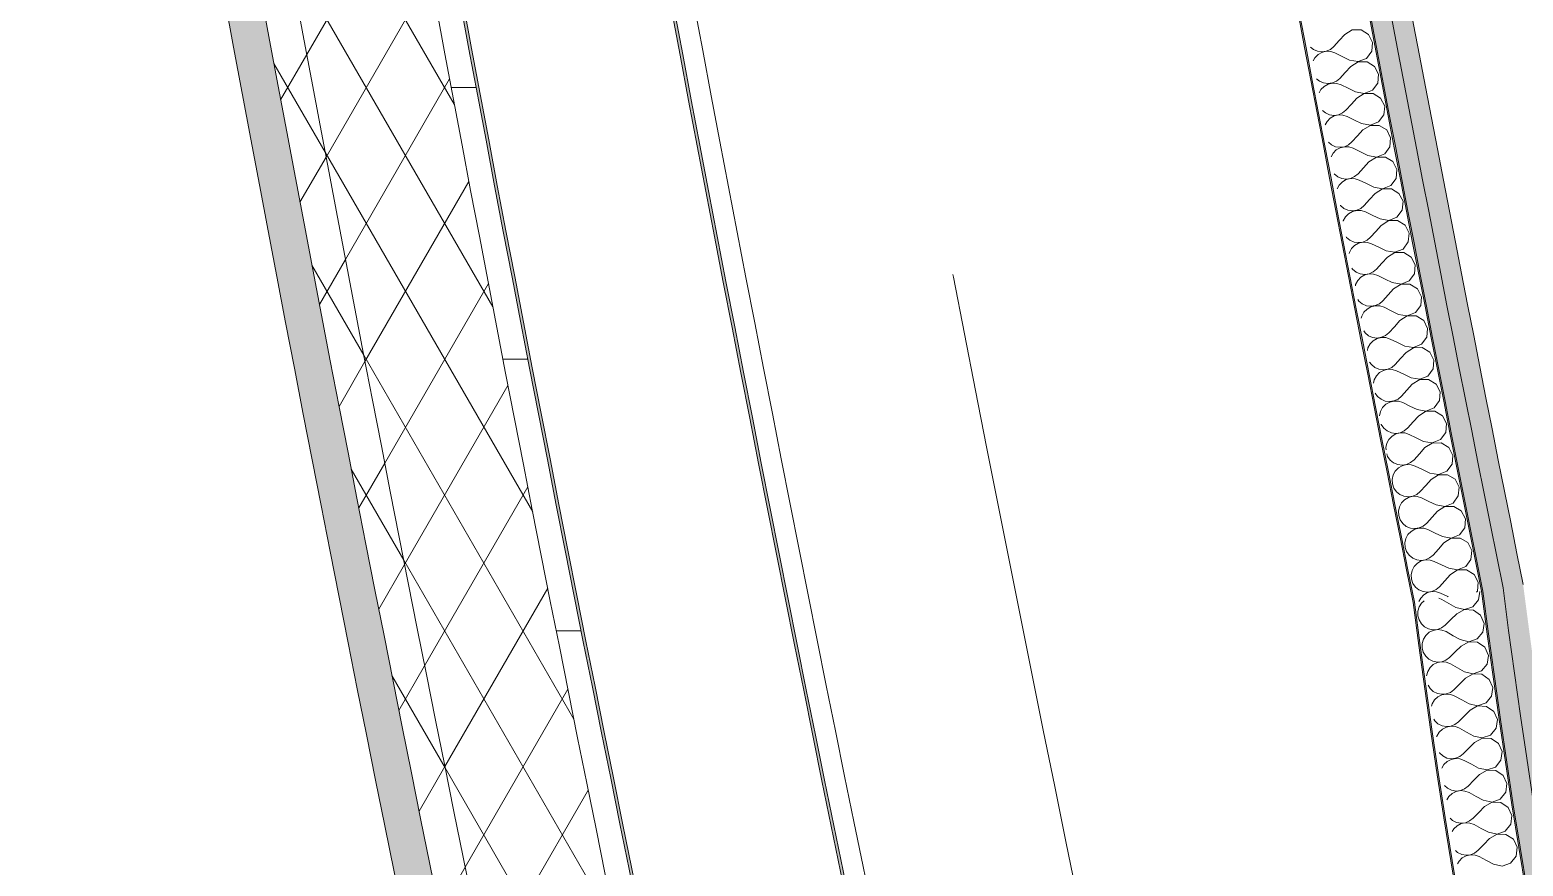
# Model space of a CAD drawing. Header units: millimetres. Extents: x -50172 to 68897, y -80883 to 956680.
# Drawn here: x -42279 to -41179, y -64773 to -64158 of the extents above; entities that cross this region are included whole.
import ezdxf
from ezdxf.enums import TextEntityAlignment as Align

# ---------------------------------------------------------------- set-up
doc = ezdxf.new("R2010")
doc.units = ezdxf.units.MM
doc.header["$MEASUREMENT"] = 0
doc.linetypes.add('Double Dashed', pattern=[1093.611073, 529.166651, -211.666656, 141.111112, -211.666656])
for name, color, linetype in [('A-25-M_Wall_Ext', 7, 'Continuous'), ('A-25-M_Wall_Int', 7, 'Continuous'), ('New_A-15-MG_Structural_Grid_Phase_2', 7, 'Continuous'), ('New_A-25-M_Wall_Int', 7, 'Continuous')]:
    doc.layers.add(name, color=color, linetype=linetype)
for name, color, linetype, lineweight in [('A-25-M_Wall_Ext_Pen_No__1', 7, 'Continuous', 13), ('A-25-M_Wall_Int_Pen_No__1', 7, 'Continuous', 13), ('A-25-M_Wall_Int_Pen_No__150', 7, 'Continuous', 0), ('New_A-25-M_Wall_Int_Pen_No__1', 7, 'Continuous', 13), ('New_A-25-M_Wall_Int_Pen_No__150', 7, 'Continuous', 0)]:
    doc.layers.add(name, color=color, linetype=linetype, lineweight=lineweight)
for name, color, linetype, lineweight, true_color in [('A-25-M_Wall_Ext_Pen_No__107', 7, 'Continuous', 15, 0xa6a6a6), ('A-25-M_Wall_Int_Pen_No__107', 7, 'Continuous', 15, 0xa6a6a6), ('A-25-M_Wall_Int_Pen_No__81', 7, 'Continuous', 20, 0x6a6a6a), ('New_A-15-MG_Structural_Grid_Phase_2_Pen_No__222', 7, 'Continuous', 13, 0x65af33), ('New_A-25-M_Wall_Int_Pen_No__107', 7, 'Continuous', 15, 0xa6a6a6), ('New_A-25-M_Wall_Int_Pen_No__81', 7, 'Continuous', 20, 0x6a6a6a)]:
    doc.layers.add(name, color=color, linetype=linetype, lineweight=lineweight, true_color=true_color)
doc.styles.add('GENERATED_STYLE_4', font='')
doc.styles.get('GENERATED_STYLE_4').set_extended_font_data('Swis721 BT')
pattern_1 = [(60, (0, 0), (-43.30127, 25), []), (120, (0, 0), (43.30127, 25), [])]

# ---------------------------------------------------------------- blocks, each defined once
blk = doc.blocks.new('*X337')
at = {"layer": 'New_A-25-M_Wall_Int_Pen_No__150', "linetype": 'Continuous'}
for p, q in [((-41314.9, -64165.4), (-41318.9, -64169.8)), ((-41310.8, -64161), (-41314.9, -64165.4)), ((-41305.3, -64157.6), (-41310.8, -64161)), ((-41298.8, -64157.6), (-41305.3, -64157.6)), ((-41293.3, -64161), (-41298.8, -64157.6)), ((-41290.4, -64166.8), (-41293.3, -64161)), ((-41335.9, -64170.2), (-41333.9, -64171.9)), ((-41333.9, -64171.9), (-41330.9, -64173.2)), ((-41330.4, -64175.7), (-41332.7, -64178)), ((-41330.9, -64173.2), (-41327.6, -64173.7)), ((-41327.6, -64174.1), (-41330.4, -64175.7)), ((-41327.6, -64173.7), (-41324.4, -64173.2)), ((-41324.4, -64173.3), (-41327.6, -64174.1)), ((-41324.4, -64173.2), (-41321.4, -64171.9)), ((-41321.1, -64173.5), (-41324.4, -64173.3)), ((-41321.4, -64171.9), (-41318.9, -64169.8)), ((-41318, -64174.5), (-41321.1, -64173.5)), ((-41312.6, -64177.1), (-41318, -64174.5)), ((-41307.3, -64179.7), (-41312.6, -64177.1)), ((-41294.8, -64178.5), (-41290.9, -64173.3)), ((-41290.9, -64173.3), (-41290.4, -64166.8)), ((-41332.7, -64178), (-41334, -64180.3)), ((-41306.4, -64184.4), (-41310.4, -64188.8)), ((-41307.3, -64179.7), (-41300.9, -64180.9)), ((-41300.9, -64181), (-41306.4, -64184.4)), ((-41300.9, -64180.9), (-41294.8, -64178.5)), ((-41294.4, -64181), (-41300.9, -64181)), ((-41288.8, -64184.4), (-41294.4, -64181)), ((-41285.9, -64190.2), (-41288.8, -64184.4)), ((-41331.5, -64193.6), (-41329.5, -64195.3)), ((-41329.5, -64195.3), (-41326.4, -64196.6)), ((-41326, -64199.1), (-41328.3, -64201.5)), ((-41326.4, -64196.6), (-41323.2, -64197.1)), ((-41323.1, -64197.5), (-41326, -64199.1)), ((-41323.2, -64197.1), (-41319.9, -64196.6)), ((-41319.9, -64196.7), (-41323.1, -64197.5)), ((-41319.9, -64196.6), (-41316.9, -64195.3)), ((-41316.6, -64196.9), (-41319.9, -64196.7)), ((-41316.9, -64195.3), (-41314.4, -64193.2)), ((-41313.5, -64197.9), (-41316.6, -64196.9)), ((-41310.4, -64188.8), (-41314.4, -64193.2)), ((-41308.2, -64200.5), (-41313.5, -64197.9)), ((-41290.4, -64201.9), (-41286.5, -64196.7)), ((-41286.5, -64196.7), (-41285.9, -64190.2)), ((-41328.3, -64201.5), (-41329.6, -64203.9)), ((-41302.8, -64203.1), (-41308.2, -64200.5)), ((-41301.9, -64207.8), (-41305.9, -64212.2)), ((-41302.8, -64203.1), (-41296.4, -64204.3)), ((-41296.4, -64204.4), (-41301.9, -64207.8)), ((-41296.4, -64204.3), (-41290.4, -64201.9)), ((-41289.9, -64204.4), (-41296.4, -64204.4)), ((-41284.4, -64207.8), (-41289.9, -64204.4)), ((-41281.4, -64213.6), (-41284.4, -64207.8)), ((-41327.2, -64216.9), (-41325, -64218.7)), ((-41325, -64218.7), (-41322, -64220.1)), ((-41322, -64220.1), (-41318.7, -64220.5)), ((-41318.6, -64220.9), (-41321.5, -64222.5)), ((-41318.7, -64220.5), (-41315.5, -64220)), ((-41315.5, -64220.1), (-41318.6, -64220.9)), ((-41315.5, -64220), (-41312.5, -64218.7)), ((-41312.2, -64220.3), (-41315.5, -64220.1)), ((-41312.5, -64218.7), (-41309.9, -64216.6)), ((-41309, -64221.3), (-41312.2, -64220.3)), ((-41305.9, -64212.2), (-41309.9, -64216.6)), ((-41303.7, -64223.9), (-41309, -64221.3)), ((-41285.9, -64225.3), (-41282, -64220.1)), ((-41282, -64220.1), (-41281.4, -64213.6)), ((-41323.8, -64224.9), (-41325.2, -64227.4)), ((-41321.5, -64222.5), (-41323.8, -64224.9)), ((-41298.4, -64226.5), (-41303.7, -64223.9)), ((-41297.5, -64231.2), (-41301.5, -64235.6)), ((-41298.4, -64226.5), (-41291.9, -64227.7)), ((-41291.9, -64227.8), (-41297.5, -64231.2)), ((-41291.9, -64227.7), (-41285.9, -64225.3)), ((-41285.4, -64227.8), (-41291.9, -64227.8)), ((-41279.9, -64231.2), (-41285.4, -64227.8)), ((-41277, -64237), (-41279.9, -64231.2)), ((-41322.8, -64240.2), (-41320.5, -64242.2)), ((-41320.5, -64242.2), (-41317.5, -64243.5)), ((-41311, -64243.5), (-41308, -64242.1)), ((-41308, -64242.1), (-41305.5, -64240)), ((-41301.5, -64235.6), (-41305.5, -64240)), ((-41277.5, -64243.5), (-41277, -64237)), ((-41319.3, -64248.3), (-41320.8, -64251)), ((-41317, -64245.9), (-41319.3, -64248.3)), ((-41317.5, -64243.5), (-41314.2, -64243.9)), ((-41314.2, -64244.3), (-41317, -64245.9)), ((-41311, -64243.5), (-41314.2, -64244.3)), ((-41314.2, -64243.9), (-41311, -64243.5)), ((-41307.7, -64243.7), (-41311, -64243.5)), ((-41304.6, -64244.7), (-41307.7, -64243.7)), ((-41299.2, -64247.3), (-41304.6, -64244.7)), ((-41293.9, -64249.9), (-41299.2, -64247.3)), ((-41293.9, -64249.9), (-41287.5, -64251.1)), ((-41287.4, -64251.2), (-41293, -64254.6)), ((-41287.5, -64251.1), (-41281.4, -64248.7)), ((-41280.9, -64251.1), (-41287.4, -64251.2)), ((-41281.4, -64248.7), (-41277.5, -64243.5)), ((-41275.4, -64254.5), (-41280.9, -64251.1)), ((-41318.5, -64263.5), (-41316, -64265.6)), ((-41303.5, -64265.5), (-41301, -64263.4)), ((-41297, -64259), (-41301, -64263.4)), ((-41293, -64254.6), (-41297, -64259)), ((-41272.5, -64260.4), (-41275.4, -64254.5)), ((-41273, -64266.8), (-41272.5, -64260.4)), ((-41314.8, -64271.7), (-41316.4, -64274.6)), ((-41316, -64265.6), (-41313, -64266.9)), ((-41312.5, -64269.4), (-41314.8, -64271.7)), ((-41313, -64266.9), (-41309.7, -64267.3)), ((-41309.7, -64267.7), (-41312.5, -64269.4)), ((-41309.7, -64267.3), (-41306.5, -64266.9)), ((-41306.5, -64267), (-41309.7, -64267.7)), ((-41306.5, -64266.9), (-41303.5, -64265.5)), ((-41303.2, -64267.1), (-41306.5, -64267)), ((-41300.1, -64268.1), (-41303.2, -64267.1)), ((-41294.7, -64270.7), (-41300.1, -64268.1)), ((-41289.4, -64273.3), (-41294.7, -64270.7)), ((-41289.4, -64273.3), (-41283, -64274.5)), ((-41282.9, -64274.5), (-41288.5, -64278)), ((-41283, -64274.5), (-41276.9, -64272.1)), ((-41276.4, -64274.5), (-41282.9, -64274.5)), ((-41276.9, -64272.1), (-41273, -64266.8)), ((-41270.9, -64277.9), (-41276.4, -64274.5)), ((-41314.1, -64286.8), (-41314, -64286.9)), ((-41314, -64286.9), (-41311.5, -64289)), ((-41299, -64288.9), (-41296.5, -64286.8)), ((-41292.5, -64282.4), (-41296.5, -64286.8)), ((-41288.5, -64278), (-41292.5, -64282.4)), ((-41267.9, -64283.7), (-41270.9, -64277.9)), ((-41268.5, -64290.2), (-41267.9, -64283.7)), ((-41311.9, -64298), (-41312, -64298.3)), ((-41310.3, -64295.1), (-41311.9, -64298)), ((-41311.5, -64289), (-41308.5, -64290.3)), ((-41308, -64292.8), (-41310.3, -64295.1)), ((-41308.5, -64290.3), (-41305.2, -64290.7)), ((-41305.1, -64291.1), (-41308, -64292.8)), ((-41305.2, -64290.7), (-41302, -64290.3)), ((-41302, -64290.4), (-41305.1, -64291.1)), ((-41302, -64290.3), (-41299, -64288.9)), ((-41298.7, -64290.5), (-41302, -64290.4)), ((-41295.5, -64291.5), (-41298.7, -64290.5)), ((-41290.2, -64294.1), (-41295.5, -64291.5)), ((-41284.8, -64296.7), (-41290.2, -64294.1)), ((-41284.8, -64296.7), (-41278.4, -64297.8)), ((-41278.4, -64297.9), (-41283.9, -64301.4)), ((-41278.4, -64297.8), (-41272.4, -64295.4)), ((-41271.9, -64297.9), (-41278.4, -64297.9)), ((-41272.4, -64295.4), (-41268.5, -64290.2)), ((-41266.4, -64301.3), (-41271.9, -64297.9)), ((-41287.9, -64305.8), (-41291.9, -64310.2)), ((-41283.9, -64301.4), (-41287.9, -64305.8)), ((-41263.4, -64307.1), (-41266.4, -64301.3)), ((-41264, -64313.6), (-41263.4, -64307.1)), ((-41309.8, -64309.9), (-41309.5, -64310.3)), ((-41309.5, -64310.3), (-41307, -64312.4)), ((-41305.8, -64318.5), (-41307.3, -64321.4)), ((-41307, -64312.4), (-41303.9, -64313.7)), ((-41303.5, -64316.2), (-41305.8, -64318.5)), ((-41303.9, -64313.7), (-41300.7, -64314.1)), ((-41300.6, -64314.5), (-41303.5, -64316.2)), ((-41300.7, -64314.1), (-41297.4, -64313.7)), ((-41297.4, -64313.8), (-41300.6, -64314.5)), ((-41297.4, -64313.7), (-41294.4, -64312.3)), ((-41294.1, -64313.9), (-41297.4, -64313.8)), ((-41294.4, -64312.3), (-41291.9, -64310.2)), ((-41291, -64314.9), (-41294.1, -64313.9)), ((-41285.7, -64317.5), (-41291, -64314.9)), ((-41280.3, -64320.1), (-41285.7, -64317.5)), ((-41280.3, -64320.1), (-41273.9, -64321.2)), ((-41273.9, -64321.2), (-41267.9, -64318.8)), ((-41267.9, -64318.8), (-41264, -64313.6)), ((-41307.3, -64321.4), (-41307.5, -64322.1)), ((-41283.4, -64329.2), (-41287.4, -64333.6)), ((-41279.4, -64324.8), (-41283.4, -64329.2)), ((-41273.9, -64321.3), (-41279.4, -64324.8)), ((-41267.4, -64321.3), (-41273.9, -64321.3)), ((-41261.8, -64324.7), (-41267.4, -64321.3)), ((-41258.9, -64330.5), (-41261.8, -64324.7)), ((-41259.4, -64337), (-41258.9, -64330.5)), ((-41305.5, -64333), (-41305, -64333.7)), ((-41305, -64333.7), (-41302.4, -64335.8)), ((-41301.2, -64341.9), (-41302.8, -64344.8)), ((-41302.4, -64335.8), (-41299.4, -64337.1)), ((-41298.9, -64339.6), (-41301.2, -64341.9)), ((-41299.4, -64337.1), (-41296.1, -64337.5)), ((-41296.1, -64337.9), (-41298.9, -64339.6)), ((-41292.9, -64337.1), (-41296.1, -64337.9)), ((-41296.1, -64337.5), (-41292.9, -64337.1)), ((-41292.9, -64337.1), (-41289.9, -64335.7)), ((-41289.6, -64337.3), (-41292.9, -64337.1)), ((-41289.9, -64335.7), (-41287.4, -64333.6)), ((-41286.5, -64338.3), (-41289.6, -64337.3)), ((-41281.1, -64340.9), (-41286.5, -64338.3)), ((-41275.8, -64343.5), (-41281.1, -64340.9)), ((-41269.3, -64344.6), (-41263.3, -64342.2)), ((-41263.3, -64342.2), (-41259.4, -64337)), ((-41302.8, -64344.8), (-41303, -64345.9)), ((-41278.8, -64352.6), (-41282.8, -64357)), ((-41274.8, -64348.2), (-41278.8, -64352.6)), ((-41275.8, -64343.5), (-41269.3, -64344.6)), ((-41269.3, -64344.7), (-41274.8, -64348.2)), ((-41262.8, -64344.7), (-41269.3, -64344.7)), ((-41257.3, -64348.1), (-41262.8, -64344.7)), ((-41254.3, -64353.9), (-41257.3, -64348.1)), ((-41301.2, -64356), (-41300.4, -64357.1)), ((-41300.4, -64357.1), (-41297.9, -64359.2)), ((-41297.9, -64359.2), (-41294.8, -64360.5)), ((-41294.4, -64363), (-41296.7, -64365.3)), ((-41294.8, -64360.5), (-41291.6, -64360.9)), ((-41291.5, -64361.3), (-41294.4, -64363)), ((-41291.6, -64360.9), (-41288.3, -64360.4)), ((-41288.3, -64360.5), (-41291.5, -64361.3)), ((-41288.3, -64360.4), (-41285.3, -64359.1)), ((-41285, -64360.7), (-41288.3, -64360.5)), ((-41285.3, -64359.1), (-41282.8, -64357)), ((-41281.9, -64361.7), (-41285, -64360.7)), ((-41276.6, -64364.3), (-41281.9, -64361.7)), ((-41271.2, -64366.9), (-41276.6, -64364.3)), ((-41258.7, -64365.6), (-41254.9, -64360.3)), ((-41254.9, -64360.3), (-41254.3, -64353.9)), ((-41298.2, -64368.2), (-41298.6, -64369.7)), ((-41296.7, -64365.3), (-41298.2, -64368.2)), ((-41270.3, -64371.5), (-41274.3, -64376)), ((-41271.2, -64366.9), (-41264.8, -64368)), ((-41264.8, -64368.1), (-41270.3, -64371.5)), ((-41264.8, -64368), (-41258.7, -64365.6)), ((-41258.3, -64368), (-41264.8, -64368.1)), ((-41252.7, -64371.4), (-41258.3, -64368)), ((-41249.8, -64377.2), (-41252.7, -64371.4)), ((-41296.8, -64379), (-41295.8, -64380.5)), ((-41295.8, -64380.5), (-41293.3, -64382.6)), ((-41293.3, -64382.6), (-41290.3, -64383.9)), ((-41290.3, -64383.9), (-41287, -64384.3)), ((-41286.9, -64384.7), (-41289.8, -64386.3)), ((-41287, -64384.3), (-41283.8, -64383.8)), ((-41283.7, -64383.9), (-41286.9, -64384.7)), ((-41283.8, -64383.8), (-41280.8, -64382.5)), ((-41280.5, -64384), (-41283.7, -64383.9)), ((-41280.8, -64382.5), (-41278.3, -64380.4)), ((-41277.3, -64385.1), (-41280.5, -64384)), ((-41274.3, -64376), (-41278.3, -64380.4)), ((-41272, -64387.6), (-41277.3, -64385.1)), ((-41254.2, -64388.9), (-41250.3, -64383.7)), ((-41250.3, -64383.7), (-41249.8, -64377.2)), ((-41293.7, -64391.6), (-41294.1, -64393.6)), ((-41292.1, -64388.7), (-41293.7, -64391.6)), ((-41289.8, -64386.3), (-41292.1, -64388.7)), ((-41266.6, -64390.2), (-41272, -64387.6)), ((-41265.7, -64394.9), (-41269.7, -64399.3)), ((-41266.6, -64390.2), (-41260.2, -64391.4)), ((-41260.2, -64391.5), (-41265.7, -64394.9)), ((-41260.2, -64391.4), (-41254.2, -64388.9)), ((-41253.7, -64391.4), (-41260.2, -64391.5)), ((-41248.1, -64394.8), (-41253.7, -64391.4)), ((-41245.2, -64400.6), (-41248.1, -64394.8)), ((-41292.5, -64402), (-41291.2, -64403.9)), ((-41291.2, -64403.9), (-41288.7, -64406)), ((-41288.7, -64406), (-41285.7, -64407.3)), ((-41285.7, -64407.3), (-41282.4, -64407.7)), ((-41282.3, -64408.1), (-41285.2, -64409.7)), ((-41282.4, -64407.7), (-41279.2, -64407.2)), ((-41279.2, -64407.3), (-41282.3, -64408.1)), ((-41279.2, -64407.2), (-41276.2, -64405.9)), ((-41275.9, -64407.4), (-41279.2, -64407.3)), ((-41276.2, -64405.9), (-41273.7, -64403.8)), ((-41272.7, -64408.4), (-41275.9, -64407.4)), ((-41269.7, -64399.3), (-41273.7, -64403.8)), ((-41249.6, -64412.3), (-41245.7, -64407.1)), ((-41245.7, -64407.1), (-41245.2, -64400.6)), ((-41289.1, -64415), (-41289.6, -64417.6)), ((-41287.5, -64412.1), (-41289.1, -64415)), ((-41285.2, -64409.7), (-41287.5, -64412.1)), ((-41267.4, -64411), (-41272.7, -64408.4)), ((-41262, -64413.6), (-41267.4, -64411)), ((-41261.1, -64418.3), (-41265.1, -64422.7)), ((-41262, -64413.6), (-41255.6, -64414.7)), ((-41255.6, -64414.8), (-41261.1, -64418.3)), ((-41255.6, -64414.7), (-41249.6, -64412.3)), ((-41249.1, -64414.8), (-41255.6, -64414.8)), ((-41243.5, -64418.2), (-41249.1, -64414.8)), ((-41240.6, -64424), (-41243.5, -64418.2)), ((-41288.3, -64425), (-41286.6, -64427.3)), ((-41286.6, -64427.3), (-41284.1, -64429.4)), ((-41284.1, -64429.4), (-41281.1, -64430.7)), ((-41274.6, -64430.6), (-41271.6, -64429.3)), ((-41271.6, -64429.3), (-41269.1, -64427.1)), ((-41265.1, -64422.7), (-41269.1, -64427.1)), ((-41241.1, -64430.4), (-41240.6, -64424)), ((-41284.4, -64438.4), (-41285.2, -64441.5)), ((-41282.9, -64435.5), (-41284.4, -64438.4)), ((-41280.6, -64433.1), (-41282.9, -64435.5)), ((-41281.1, -64430.7), (-41277.8, -64431.1)), ((-41277.7, -64431.5), (-41280.6, -64433.1)), ((-41277.8, -64431.1), (-41274.6, -64430.6)), ((-41274.6, -64430.7), (-41277.7, -64431.5)), ((-41271.3, -64430.8), (-41274.6, -64430.7)), ((-41268.1, -64431.8), (-41271.3, -64430.8)), ((-41262.8, -64434.4), (-41268.1, -64431.8)), ((-41257.4, -64437), (-41262.8, -64434.4)), ((-41257.4, -64437), (-41251, -64438.1)), ((-41251, -64438.2), (-41256.5, -64441.7)), ((-41251, -64438.1), (-41245, -64435.7)), ((-41244.5, -64438.1), (-41251, -64438.2)), ((-41245, -64435.7), (-41241.1, -64430.4)), ((-41238.9, -64441.5), (-41244.5, -64438.1)), ((-41284, -64447.7), (-41283.9, -64448)), ((-41283.9, -64448), (-41282, -64450.7)), ((-41282, -64450.7), (-41279.5, -64452.7)), ((-41267, -64452.6), (-41264.4, -64450.5)), ((-41260.5, -64446.1), (-41264.4, -64450.5)), ((-41256.5, -64441.7), (-41260.5, -64446.1)), ((-41236, -64447.3), (-41238.9, -64441.5)), ((-41236.5, -64453.8), (-41236, -64447.3)), ((-41279.8, -64461.8), (-41280.5, -64465)), ((-41278.3, -64458.9), (-41279.8, -64461.8)), ((-41279.5, -64452.7), (-41276.5, -64454)), ((-41276, -64456.5), (-41278.3, -64458.9)), ((-41276.5, -64454), (-41273.2, -64454.5)), ((-41273.1, -64454.9), (-41276, -64456.5)), ((-41273.2, -64454.5), (-41269.9, -64454)), ((-41269.9, -64454.1), (-41273.1, -64454.9)), ((-41269.9, -64454), (-41267, -64452.6)), ((-41266.6, -64454.2), (-41269.9, -64454.1)), ((-41263.5, -64455.2), (-41266.6, -64454.2)), ((-41258.2, -64457.8), (-41263.5, -64455.2)), ((-41252.8, -64460.4), (-41258.2, -64457.8)), ((-41252.8, -64460.4), (-41246.4, -64461.5)), ((-41246.4, -64461.6), (-41251.9, -64465)), ((-41246.4, -64461.5), (-41240.3, -64459)), ((-41239.9, -64461.5), (-41246.4, -64461.6)), ((-41240.3, -64459), (-41236.5, -64453.8)), ((-41234.3, -64464.9), (-41239.9, -64461.5)), ((-41280.5, -64465), (-41280.4, -64466.7)), ((-41279.9, -64469.5), (-41279.3, -64471.4)), ((-41279.3, -64471.4), (-41277.4, -64474.1)), ((-41277.4, -64474.1), (-41274.8, -64476.1)), ((-41262.3, -64476), (-41259.8, -64473.9)), ((-41255.8, -64469.5), (-41259.8, -64473.9)), ((-41251.9, -64465), (-41255.8, -64469.5)), ((-41231.3, -64470.7), (-41234.3, -64464.9)), ((-41231.8, -64477.2), (-41231.3, -64470.7)), ((-41275.2, -64485.1), (-41275.9, -64488.4)), ((-41273.6, -64482.2), (-41275.2, -64485.1)), ((-41274.8, -64476.1), (-41271.8, -64477.4)), ((-41271.3, -64479.9), (-41273.6, -64482.2)), ((-41271.8, -64477.4), (-41268.6, -64477.9)), ((-41268.5, -64478.3), (-41271.3, -64479.9)), ((-41268.6, -64477.9), (-41265.3, -64477.4)), ((-41265.3, -64477.5), (-41268.5, -64478.3)), ((-41265.3, -64477.4), (-41262.3, -64476)), ((-41262, -64477.6), (-41265.3, -64477.5)), ((-41258.9, -64478.6), (-41262, -64477.6)), ((-41253.5, -64481.1), (-41258.9, -64478.6)), ((-41248.1, -64483.7), (-41253.5, -64481.1)), ((-41248.1, -64483.7), (-41241.7, -64484.8)), ((-41241.7, -64484.9), (-41247.2, -64488.4)), ((-41241.7, -64484.8), (-41235.7, -64482.4)), ((-41235.2, -64484.9), (-41241.7, -64484.9)), ((-41235.7, -64482.4), (-41231.8, -64477.2)), ((-41229.6, -64488.2), (-41235.2, -64484.9)), ((-41275.9, -64488.4), (-41275.7, -64491.6)), ((-41275.7, -64491.6), (-41274.6, -64494.7)), ((-41274.6, -64494.7), (-41272.7, -64497.4)), ((-41251.2, -64492.8), (-41255.2, -64497.3)), ((-41247.2, -64488.4), (-41251.2, -64492.8)), ((-41226.7, -64494), (-41229.6, -64488.2)), ((-41227.2, -64500.5), (-41226.7, -64494)), ((-41272.7, -64497.4), (-41270.2, -64499.5)), ((-41269, -64505.6), (-41270.5, -64508.5)), ((-41270.2, -64499.5), (-41267.2, -64500.8)), ((-41266.7, -64503.3), (-41269, -64505.6)), ((-41267.2, -64500.8), (-41263.9, -64501.2)), ((-41263.8, -64501.6), (-41266.7, -64503.3)), ((-41263.9, -64501.2), (-41260.7, -64500.7)), ((-41260.6, -64500.8), (-41263.8, -64501.6)), ((-41260.7, -64500.7), (-41257.7, -64499.4)), ((-41257.4, -64500.9), (-41260.6, -64500.8)), ((-41257.7, -64499.4), (-41255.2, -64497.3)), ((-41254.2, -64501.9), (-41257.4, -64500.9)), ((-41248.9, -64504.5), (-41254.2, -64501.9)), ((-41243.5, -64507.1), (-41248.9, -64504.5)), ((-41243.5, -64507.1), (-41237.1, -64508.2)), ((-41237.1, -64508.2), (-41231, -64505.8)), ((-41231, -64505.8), (-41227.2, -64500.5)), ((-41270.5, -64508.5), (-41271.2, -64511.7)), ((-41271.2, -64511.7), (-41271, -64515)), ((-41271, -64515), (-41270, -64518.1)), ((-41270, -64518.1), (-41268.1, -64520.8)), ((-41246.5, -64516.2), (-41250.5, -64520.6)), ((-41242.6, -64511.8), (-41246.5, -64516.2)), ((-41237.1, -64508.3), (-41242.6, -64511.8)), ((-41230.6, -64508.2), (-41237.1, -64508.3)), ((-41225, -64511.6), (-41230.6, -64508.2)), ((-41222, -64517.4), (-41225, -64511.6)), ((-41222.5, -64523.9), (-41222, -64517.4)), ((-41268.1, -64520.8), (-41265.5, -64522.9)), ((-41264.3, -64529), (-41265.9, -64531.9)), ((-41265.5, -64522.9), (-41262.5, -64524.2)), ((-41262, -64526.6), (-41264.3, -64529)), ((-41262.5, -64524.2), (-41259.2, -64524.6)), ((-41259.2, -64525), (-41262, -64526.6)), ((-41259.2, -64524.6), (-41256, -64524.1)), ((-41256, -64524.2), (-41259.2, -64525)), ((-41256, -64524.1), (-41253, -64522.8)), ((-41252.7, -64524.3), (-41256, -64524.2)), ((-41253, -64522.8), (-41250.5, -64520.6)), ((-41249.6, -64525.3), (-41252.7, -64524.3)), ((-41244.2, -64527.9), (-41249.6, -64525.3)), ((-41238.8, -64530.4), (-41244.2, -64527.9)), ((-41232.4, -64531.5), (-41226.4, -64529.1)), ((-41226.4, -64529.1), (-41222.5, -64523.9)), ((-41265.9, -64531.9), (-41266.6, -64535.1)), ((-41266.6, -64535.1), (-41266.4, -64538.4)), ((-41266.4, -64538.4), (-41265.3, -64541.5)), ((-41241.9, -64539.6), (-41245.8, -64544)), ((-41237.9, -64535.1), (-41241.9, -64539.6)), ((-41238.8, -64530.4), (-41232.4, -64531.5)), ((-41232.4, -64531.6), (-41237.9, -64535.1)), ((-41225.9, -64531.6), (-41232.4, -64531.6)), ((-41220.3, -64534.9), (-41225.9, -64531.6)), ((-41217.3, -64540.7), (-41220.3, -64534.9)), ((-41265.3, -64541.5), (-41263.4, -64544.2)), ((-41263.4, -64544.2), (-41260.8, -64546.3)), ((-41260.8, -64546.3), (-41257.8, -64547.6)), ((-41257.3, -64550), (-41259.6, -64552.4)), ((-41257.8, -64547.6), (-41254.6, -64548)), ((-41254.5, -64548.4), (-41257.3, -64550)), ((-41254.6, -64548), (-41251.3, -64547.5)), ((-41251.3, -64547.6), (-41254.5, -64548.4)), ((-41251.3, -64547.5), (-41248.3, -64546.1)), ((-41248, -64547.7), (-41251.3, -64547.6)), ((-41248.3, -64546.1), (-41245.8, -64544)), ((-41244.9, -64548.7), (-41248, -64547.7)), ((-41239.5, -64551.2), (-41244.9, -64548.7)), ((-41221.7, -64552.5), (-41217.9, -64547.2)), ((-41217.9, -64547.2), (-41217.3, -64540.7)), ((-41261.2, -64555.3), (-41261.9, -64558.5)), ((-41261.9, -64558.5), (-41261.7, -64561.8)), ((-41261.7, -64561.8), (-41260.6, -64564.9)), ((-41259.6, -64552.4), (-41261.2, -64555.3)), ((-41234.1, -64553.8), (-41239.5, -64551.2)), ((-41233.2, -64558.5), (-41237.2, -64562.9)), ((-41234.1, -64553.8), (-41227.7, -64554.9)), ((-41227.7, -64555), (-41233.2, -64558.5)), ((-41227.7, -64554.9), (-41221.7, -64552.5)), ((-41221.2, -64554.9), (-41227.7, -64555)), ((-41215.6, -64558.3), (-41221.2, -64554.9)), ((-41212.7, -64564.1), (-41215.6, -64558.3)), ((-41260.6, -64564.9), (-41258.7, -64567.6)), ((-41258.7, -64567.6), (-41256.2, -64569.6)), ((-41256.2, -64569.6), (-41253.1, -64570.9)), ((-41253.1, -64570.9), (-41249.9, -64571.3)), ((-41249.8, -64571.7), (-41252.6, -64573.4)), ((-41249.9, -64571.3), (-41246.6, -64570.8)), ((-41246.6, -64570.9), (-41249.8, -64571.7)), ((-41246.6, -64570.8), (-41243.6, -64569.5)), ((-41243.3, -64571), (-41246.6, -64570.9)), ((-41243.6, -64569.5), (-41241.1, -64567.4)), ((-41240.2, -64572), (-41243.3, -64571)), ((-41237.2, -64562.9), (-41241.1, -64567.4)), ((-41234.8, -64574.6), (-41240.2, -64572)), ((-41213.7, -64571.3), (-41213.2, -64570.5)), ((-41213.2, -64570.5), (-41212.7, -64564.1)), ((-41254.9, -64575.8), (-41256.3, -64578.3)), ((-41252.6, -64573.4), (-41254.9, -64575.8)), ((-41234.6, -64574.7), (-41234.8, -64574.6))]:
    blk.add_line(p, q, dxfattribs=at)
blk = doc.blocks.new('Wall_58_1', base_point=(-41650.7, -61617.6))
at = {"layer": 'New_A-25-M_Wall_Int_Pen_No__107', "linetype": 'Continuous'}
for points in [[(-41684.6, -61586.5, 0.020402), (-41209.1, -64570.5), (-41194.3, -64568.1, -0.020347), (-41668.7, -61593.4)], [(-41666.6, -61610.7, 0.02023), (-41194.3, -64568.1), (-41179.5, -64565.6, -0.020174), (-41650.7, -61617.6)]]:
    blk.add_hatch(color=256, dxfattribs=at).paths.add_polyline_path(points)
at = {"layer": 'New_A-25-M_Wall_Int_Pen_No__81', "linetype": 'Continuous', "lineweight": 0, "true_color": 0x353535}
for points in [[(-41748.5, -61486.6, 0.021109), (-41260.5, -64579), (-41259.5, -64578.8, -0.021106), (-41747.5, -61487.1)], [(-41687.7, -61568.8, 0.020523), (-41210.1, -64570.7), (-41209.1, -64570.5, -0.02052), (-41686.6, -61569.2)]]:
    blk.add_hatch(color=250, dxfattribs=at).paths.add_polyline_path(points)
at = {"layer": 'New_A-25-M_Wall_Int_Pen_No__1', "linetype": 'Continuous'}
for radius, start, end in [(37093.2, 186.54895, 191.38791), (37092.2, 186.55163, 191.38796), (37042.2, 186.68598, 191.39072), (37041.2, 186.68867, 191.39078), (37026.2, 186.72908, 191.39161), (37011.2, 186.76955, 191.39244)]:
    blk.add_arc((-4897.5, -57254.9), radius, start, end, dxfattribs=at)
at = {"layer": 'New_A-25-M_Wall_Int', "color": 250, "lineweight": 50, "true_color": 0x2a2a2a}
blk.add_blockref('*X337', (0, 0), dxfattribs=at)
blk = doc.blocks.new('Wall_200_1', base_point=(-42568.6, -61112.1))
at = {"layer": 'A-25-M_Wall_Ext_Pen_No__107', "linetype": 'Continuous'}
h = blk.add_hatch(dxfattribs=at)
h.set_pattern_fill('Plaster_0001', color=256, style=0, pattern_type=2)
h.set_pattern_definition([(99.1803, (0, 0), (170.98653, 27.63342), [0, -100]), (99.1803, (-93.47, 35.54), (170.98653, 27.63342), [0, -100])])
h.paths.add_polyline_path([(-42246.2, -61079.2, 0.02926), (-41552.1, -65375.4), (-41537.5, -65372, -0.029259), (-42231.3, -61077.7)])
at = {"layer": 'A-25-M_Wall_Ext_Pen_No__107', "linetype": 'Continuous', "lineweight": 0, "true_color": 0x535353}
for points in [[(-42248.2, -61079.4, 0.02926), (-41554.1, -65375.8), (-41552.1, -65375.4, -0.02926), (-42246.2, -61079.2)], [(-42399.4, -61094.8, 0.02927), (-41702.1, -65410.3), (-41700.2, -65409.9, -0.02927), (-42397.5, -61094.6)]]:
    blk.add_hatch(color=251, dxfattribs=at).paths.add_polyline_path(points)
at = {"layer": 'A-25-M_Wall_Ext_Pen_No__107', "linetype": 'Continuous'}
h = blk.add_hatch(dxfattribs=at)
h.set_pattern_fill('Batt_Insulation_0001', color=256, style=0, pattern_type=2)
h.set_pattern_definition(pattern_1)
h.paths.add_polyline_path([(-42516.8, -61106.8, 0.029278), (-41817, -65437.1), (-41719.6, -65414.4, -0.029271), (-42417.4, -61096.6)])
h = blk.add_hatch(dxfattribs=at)
h.set_pattern_fill('Plywood_0001', color=256, style=0, pattern_type=2)
h.set_pattern_definition([(0, (0, 0), (0, 200), [])])
h.paths.add_polyline_path([(-42417.4, -61096.6, 0.029271), (-41719.6, -65414.4), (-41702.1, -65410.3, -0.02927), (-42399.4, -61094.8)])
blk.add_hatch(color=256, dxfattribs=at).paths.add_polyline_path([(-42568.6, -61112.1, 0.029282), (-41867.7, -65448.9), (-41841.4, -65442.8, -0.02928), (-42541.7, -61109.3)])
h = blk.add_hatch(dxfattribs=at)
h.set_pattern_fill('Batt_Insulation_0001', color=256, style=0, pattern_type=2)
h.set_pattern_definition(pattern_1)
h.paths.add_polyline_path([(-42541.7, -61109.3, 0.02928), (-41841.4, -65442.8), (-41817, -65437.1, -0.029278), (-42516.8, -61106.8)])
at = {"layer": 'A-25-M_Wall_Ext_Pen_No__1', "linetype": 'Continuous'}
for radius, end in [(37200.4, 192.52944), (37217.4, 192.52971), (37215.4, 192.52968), (37387.4, 192.5324), (37369.4, 192.53212), (37367.4, 192.53209), (37512.4, 192.53437), (37487.4, 192.53397), (37539.4, 192.53479)]:
    blk.add_arc((-5223, -57301.7), radius, 185.8258, end, dxfattribs=at)
blk = doc.blocks.new('*X580')
at = {"layer": 'A-25-M_Wall_Int_Pen_No__150', "linetype": 'Continuous'}
for p, q in [((-41212.3, -64577.1), (-41211.3, -64570.9)), ((-41256, -64582.2), (-41257, -64585.3)), ((-41254.3, -64579.4), (-41256, -64582.2)), ((-41252.3, -64577.6), (-41254.3, -64579.4)), ((-41239.3, -64576.7), (-41241.5, -64575.8)), ((-41234.2, -64579.7), (-41239.3, -64576.7)), ((-41229, -64582.6), (-41234.2, -64579.7)), ((-41229, -64582.6), (-41222.6, -64584.1)), ((-41222.6, -64584.1), (-41216.5, -64582.1)), ((-41216.5, -64582.1), (-41212.3, -64577.1)), ((-41257, -64585.3), (-41257, -64588.7)), ((-41257, -64588.7), (-41256.1, -64591.8)), ((-41256.1, -64591.8), (-41254.4, -64594.7)), ((-41254.4, -64594.7), (-41252, -64596.9)), ((-41232.6, -64591.5), (-41236.9, -64595.7)), ((-41228.4, -64587.3), (-41232.6, -64591.5)), ((-41222.6, -64584.2), (-41228.4, -64587.3)), ((-41216.1, -64584.6), (-41222.6, -64584.2)), ((-41210.8, -64588.3), (-41216.1, -64584.6)), ((-41208.2, -64594.3), (-41210.8, -64588.3)), ((-41209.2, -64600.7), (-41208.2, -64594.3)), ((-41252.9, -64606), (-41253.8, -64609.1)), ((-41251.2, -64603.2), (-41252.9, -64606)), ((-41252, -64596.9), (-41249.1, -64598.4)), ((-41248.7, -64600.9), (-41251.2, -64603.2)), ((-41249.1, -64598.4), (-41245.9, -64599.1)), ((-41245.8, -64599.5), (-41248.7, -64600.9)), ((-41245.9, -64599.1), (-41242.6, -64598.8)), ((-41242.6, -64598.9), (-41245.8, -64599.5)), ((-41242.6, -64598.8), (-41239.5, -64597.6)), ((-41239.3, -64599.2), (-41242.6, -64598.9)), ((-41239.5, -64597.6), (-41236.9, -64595.7)), ((-41236.2, -64600.4), (-41239.3, -64599.2)), ((-41231, -64603.4), (-41236.2, -64600.4)), ((-41225.9, -64606.3), (-41231, -64603.4)), ((-41219.5, -64607.8), (-41213.3, -64605.7)), ((-41213.3, -64605.7), (-41209.2, -64600.7)), ((-41253.8, -64609.1), (-41253.9, -64612.4)), ((-41253.9, -64612.4), (-41253, -64615.6)), ((-41253, -64615.6), (-41251.2, -64618.5)), ((-41229.5, -64615.2), (-41233.7, -64619.4)), ((-41225.2, -64611), (-41229.5, -64615.2)), ((-41225.9, -64606.3), (-41219.5, -64607.8)), ((-41219.5, -64607.9), (-41225.2, -64611)), ((-41213, -64608.2), (-41219.5, -64607.9)), ((-41207.7, -64611.9), (-41213, -64608.2)), ((-41205.1, -64617.9), (-41207.7, -64611.9)), ((-41251.2, -64618.5), (-41248.8, -64620.7)), ((-41248, -64626.9), (-41249.7, -64629.7)), ((-41248.8, -64620.7), (-41245.9, -64622.2)), ((-41245.6, -64624.7), (-41248, -64626.9)), ((-41245.9, -64622.2), (-41242.7, -64622.8)), ((-41242.6, -64623.2), (-41245.6, -64624.7)), ((-41242.7, -64622.8), (-41239.4, -64622.5)), ((-41239.4, -64622.6), (-41242.6, -64623.2)), ((-41239.4, -64622.5), (-41236.3, -64621.4)), ((-41236.1, -64622.9), (-41239.4, -64622.6)), ((-41236.3, -64621.4), (-41233.7, -64619.4)), ((-41233, -64624.1), (-41236.1, -64622.9)), ((-41227.8, -64627), (-41233, -64624.1)), ((-41222.6, -64629.9), (-41227.8, -64627)), ((-41210.1, -64629.3), (-41206, -64624.3)), ((-41206, -64624.3), (-41205.1, -64617.9)), ((-41249.7, -64629.7), (-41250.6, -64632.8)), ((-41226.2, -64638.9), (-41230.4, -64643.1)), ((-41222, -64634.7), (-41226.2, -64638.9)), ((-41222.6, -64629.9), (-41216.3, -64631.4)), ((-41216.3, -64631.5), (-41222, -64634.7)), ((-41216.3, -64631.4), (-41210.1, -64629.3)), ((-41209.8, -64631.8), (-41216.3, -64631.5)), ((-41204.4, -64635.5), (-41209.8, -64631.8)), ((-41201.8, -64641.5), (-41204.4, -64635.5)), ((-41249.4, -64639.9), (-41248, -64642.2)), ((-41248, -64642.2), (-41245.6, -64644.5)), ((-41245.6, -64644.5), (-41242.6, -64645.9)), ((-41242.3, -64648.4), (-41244.7, -64650.7)), ((-41242.6, -64645.9), (-41239.4, -64646.5)), ((-41239.3, -64647), (-41242.3, -64648.4)), ((-41239.4, -64646.5), (-41236.1, -64646.2)), ((-41236.1, -64646.3), (-41239.3, -64647)), ((-41236.1, -64646.2), (-41233, -64645.1)), ((-41232.8, -64646.6), (-41236.1, -64646.3)), ((-41233, -64645.1), (-41230.4, -64643.1)), ((-41229.8, -64647.8), (-41232.8, -64646.6)), ((-41224.5, -64650.7), (-41229.8, -64647.8)), ((-41206.8, -64652.9), (-41202.7, -64647.9)), ((-41202.7, -64647.9), (-41201.8, -64641.5)), ((-41246.4, -64653.5), (-41246.9, -64655.3)), ((-41244.7, -64650.7), (-41246.4, -64653.5)), ((-41219.3, -64653.6), (-41224.5, -64650.7)), ((-41218.6, -64658.3), (-41222.8, -64662.5)), ((-41219.3, -64653.6), (-41213, -64655)), ((-41213, -64655.1), (-41218.6, -64658.3)), ((-41213, -64655), (-41206.8, -64652.9)), ((-41206.5, -64655.4), (-41213, -64655.1)), ((-41201.1, -64659.1), (-41206.5, -64655.4)), ((-41198.4, -64665), (-41201.1, -64659.1)), ((-41245.3, -64664.8), (-41244.6, -64666)), ((-41244.6, -64666), (-41242.2, -64668.2)), ((-41242.2, -64668.2), (-41239.2, -64669.7)), ((-41239.2, -64669.7), (-41236, -64670.3)), ((-41235.9, -64670.7), (-41238.9, -64672.2)), ((-41236, -64670.3), (-41232.7, -64669.9)), ((-41232.7, -64670), (-41235.9, -64670.7)), ((-41232.7, -64669.9), (-41229.7, -64668.8)), ((-41229.4, -64670.3), (-41232.7, -64670)), ((-41229.7, -64668.8), (-41227, -64666.8)), ((-41226.4, -64671.5), (-41229.4, -64670.3)), ((-41222.8, -64662.5), (-41227, -64666.8)), ((-41221.1, -64674.4), (-41226.4, -64671.5)), ((-41203.4, -64676.5), (-41199.3, -64671.5)), ((-41199.3, -64671.5), (-41198.4, -64665)), ((-41243, -64677.2), (-41243.2, -64677.9)), ((-41241.3, -64674.4), (-41243, -64677.2)), ((-41238.9, -64672.2), (-41241.3, -64674.4)), ((-41215.9, -64677.2), (-41221.1, -64674.4)), ((-41215.2, -64681.9), (-41219.4, -64686.2)), ((-41215.9, -64677.2), (-41209.6, -64678.6)), ((-41209.5, -64678.7), (-41215.2, -64681.9)), ((-41209.6, -64678.6), (-41203.4, -64676.5)), ((-41203, -64679), (-41209.5, -64678.7)), ((-41197.6, -64682.6), (-41203, -64679)), ((-41195, -64688.6), (-41197.6, -64682.6)), ((-41241.3, -64689.5), (-41241.1, -64689.7)), ((-41241.1, -64689.7), (-41238.7, -64691.9)), ((-41238.7, -64691.9), (-41235.7, -64693.4)), ((-41235.7, -64693.4), (-41232.5, -64694)), ((-41232.5, -64694), (-41229.2, -64693.6)), ((-41229.2, -64693.7), (-41232.4, -64694.4)), ((-41229.2, -64693.6), (-41226.2, -64692.4)), ((-41226, -64694), (-41229.2, -64693.7)), ((-41226.2, -64692.4), (-41223.6, -64690.4)), ((-41222.9, -64695.2), (-41226, -64694)), ((-41219.4, -64686.2), (-41223.6, -64690.4)), ((-41195.8, -64695), (-41195, -64688.6)), ((-41237.8, -64698.1), (-41239.4, -64700.8)), ((-41235.4, -64695.9), (-41237.8, -64698.1)), ((-41232.4, -64694.4), (-41235.4, -64695.9)), ((-41217.6, -64698), (-41222.9, -64695.2)), ((-41212.4, -64700.8), (-41217.6, -64698)), ((-41212.4, -64700.8), (-41206, -64702.2)), ((-41206, -64702.3), (-41211.7, -64705.6)), ((-41206, -64702.2), (-41199.9, -64700.1)), ((-41199.5, -64702.6), (-41206, -64702.3)), ((-41199.9, -64700.1), (-41195.8, -64695)), ((-41194.1, -64706.2), (-41199.5, -64702.6)), ((-41237.3, -64713.7), (-41235.1, -64715.6)), ((-41235.1, -64715.6), (-41232.2, -64717.1)), ((-41222.6, -64716.1), (-41220, -64714.1)), ((-41215.8, -64709.8), (-41220, -64714.1)), ((-41211.7, -64705.6), (-41215.8, -64709.8)), ((-41191.4, -64712.1), (-41194.1, -64706.2)), ((-41192.2, -64718.6), (-41191.4, -64712.1)), ((-41234.2, -64721.8), (-41235.6, -64724.2)), ((-41231.8, -64719.6), (-41234.2, -64721.8)), ((-41232.2, -64717.1), (-41228.9, -64717.7)), ((-41228.9, -64718.1), (-41231.8, -64719.6)), ((-41228.9, -64717.7), (-41225.7, -64717.3)), ((-41225.6, -64717.4), (-41228.9, -64718.1)), ((-41225.7, -64717.3), (-41222.6, -64716.1)), ((-41222.4, -64717.7), (-41225.6, -64717.4)), ((-41219.3, -64718.8), (-41222.4, -64717.7)), ((-41214, -64721.6), (-41219.3, -64718.8)), ((-41208.8, -64724.4), (-41214, -64721.6)), ((-41208.8, -64724.4), (-41202.4, -64725.8)), ((-41202.4, -64725.9), (-41208, -64729.2)), ((-41202.4, -64725.8), (-41196.3, -64723.6)), ((-41195.9, -64726.1), (-41202.4, -64725.9)), ((-41196.3, -64723.6), (-41192.2, -64718.6)), ((-41190.5, -64729.7), (-41195.9, -64726.1)), ((-41233.3, -64737.7), (-41231.4, -64739.3)), ((-41218.9, -64739.7), (-41216.3, -64737.7)), ((-41212.2, -64733.4), (-41216.3, -64737.7)), ((-41208, -64729.2), (-41212.2, -64733.4)), ((-41187.7, -64735.6), (-41190.5, -64729.7)), ((-41188.5, -64742.1), (-41187.7, -64735.6)), ((-41230.5, -64745.5), (-41231.7, -64747.6)), ((-41231.4, -64739.3), (-41228.5, -64740.8)), ((-41228.1, -64743.3), (-41230.5, -64745.5)), ((-41228.5, -64740.8), (-41225.2, -64741.3)), ((-41225.2, -64741.7), (-41228.1, -64743.3)), ((-41225.2, -64741.3), (-41222, -64741)), ((-41222, -64741.1), (-41225.2, -64741.7)), ((-41222, -64741), (-41218.9, -64739.7)), ((-41218.7, -64741.3), (-41222, -64741.1)), ((-41215.6, -64742.4), (-41218.7, -64741.3)), ((-41210.3, -64745.2), (-41215.6, -64742.4)), ((-41205.1, -64748), (-41210.3, -64745.2)), ((-41205.1, -64748), (-41198.7, -64749.4)), ((-41198.7, -64749.4), (-41192.6, -64747.2)), ((-41192.6, -64747.2), (-41188.5, -64742.1)), ((-41208.4, -64757), (-41212.6, -64761.3)), ((-41204.3, -64752.7), (-41208.4, -64757)), ((-41198.7, -64749.5), (-41204.3, -64752.7)), ((-41192.2, -64749.7), (-41198.7, -64749.5)), ((-41186.7, -64753.2), (-41192.2, -64749.7)), ((-41184, -64759.1), (-41186.7, -64753.2)), ((-41184.7, -64765.6), (-41184, -64759.1)), ((-41229.4, -64761.5), (-41227.7, -64763)), ((-41226.7, -64769.2), (-41227.8, -64771.2)), ((-41227.7, -64763), (-41224.7, -64764.4)), ((-41224.3, -64766.9), (-41226.7, -64769.2)), ((-41224.7, -64764.4), (-41221.5, -64765)), ((-41221.4, -64765.4), (-41224.3, -64766.9)), ((-41221.5, -64765), (-41218.2, -64764.6)), ((-41218.2, -64764.7), (-41221.4, -64765.4)), ((-41218.2, -64764.6), (-41215.2, -64763.4)), ((-41214.9, -64764.9), (-41218.2, -64764.7)), ((-41215.2, -64763.4), (-41212.6, -64761.3)), ((-41211.8, -64766), (-41214.9, -64764.9)), ((-41206.5, -64768.8), (-41211.8, -64766)), ((-41201.3, -64771.6), (-41206.5, -64768.8)), ((-41194.9, -64772.9), (-41188.8, -64770.7)), ((-41188.8, -64770.7), (-41184.7, -64765.6)), ((-41201.3, -64771.6), (-41194.9, -64772.9))]:
    blk.add_line(p, q, dxfattribs=at)
blk = doc.blocks.new('Wall_243_1', base_point=(-41179.5, -64565.6))
at = {"layer": 'A-25-M_Wall_Int_Pen_No__107', "linetype": 'Continuous'}
for points in [[(-40590.4, -66489.1, -0.088925), (-41194.3, -64568.1), (-41209.1, -64570.5, 0.088898), (-40603.7, -66496)], [(-40577, -66482.2, -0.088953), (-41179.5, -64565.6), (-41194.3, -64568.1, 0.088925), (-40590.4, -66489.1)]]:
    blk.add_hatch(color=256, dxfattribs=at).paths.add_polyline_path(points)
at = {"layer": 'A-25-M_Wall_Int_Pen_No__81', "linetype": 'Continuous', "lineweight": 0, "true_color": 0x353535}
for points in [[(-40603.7, -66496, -0.088898), (-41209.1, -64570.5), (-41210.1, -64570.7, 0.088897), (-40604.6, -66496.4)], [(-40649, -66519.4, -0.088807), (-41259.5, -64578.8), (-41260.5, -64579, 0.088806), (-40649.9, -66519.8)]]:
    blk.add_hatch(color=250, dxfattribs=at).paths.add_polyline_path(points)
at = {"layer": 'A-25-M_Wall_Int_Pen_No__1', "linetype": 'Continuous'}
for radius, start, end in [(5722, 187.2948, 207.615), (5721, 187.2945, 207.615), (5706, 187.2891, 207.6158), (5773, 187.31293, 207.61241), (5772, 187.31258, 207.61246)]:
    blk.add_arc((-35534.4, -63844.1), radius, start, end, dxfattribs=at)
at = {"layer": 'A-25-M_Wall_Int', "color": 250, "lineweight": 50, "true_color": 0x2a2a2a}
blk.add_blockref('*X580', (0, 0), dxfattribs=at)
blk = doc.blocks.new('Standard grid marker_26')
at = {"layer": 'New_A-15-MG_Structural_Grid_Phase_2_Pen_No__222', "linetype": 'Double Dashed'}
blk.add_arc((0, 0), 37050.4, 0, 16.8007, dxfattribs=at)
at = {"layer": 'New_A-15-MG_Structural_Grid_Phase_2_Pen_No__222', "style": 'GENERATED_STYLE_4'}
blk.add_attdef('AC_MarkerText_1', text='', height=350, rotation=160.7141, dxfattribs=at).set_placement((37050.4, -456.6), align=Align.MIDDLE_CENTER)

msp = doc.modelspace()

# ---------------------------------------------------------------- block references
at = {"layer": 'A-25-M_Wall_Ext', "color": 250, "lineweight": 50, "true_color": 0x2a2a2a}
msp.add_blockref('Wall_200_1', (-42568.6, -61112.1), dxfattribs=at)
at = {"layer": 'A-25-M_Wall_Int', "color": 250, "lineweight": 50, "true_color": 0x2a2a2a}
msp.add_blockref('Wall_243_1', (-41179.5, -64565.6), dxfattribs=at)
at = {"layer": 'New_A-15-MG_Structural_Grid_Phase_2', "color": 8, "linetype": 'Continuous', "lineweight": 15, "zscale": 1000, "rotation": 175.7263039143517}
msp.add_blockref('Standard grid marker_26', (-5223, -57301.7), dxfattribs=at)
at = {"layer": 'New_A-25-M_Wall_Int', "color": 250, "lineweight": 50, "true_color": 0x2a2a2a}
msp.add_blockref('Wall_58_1', (-41650.7, -61617.6), dxfattribs=at)

doc.saveas('drawing.dxf')
